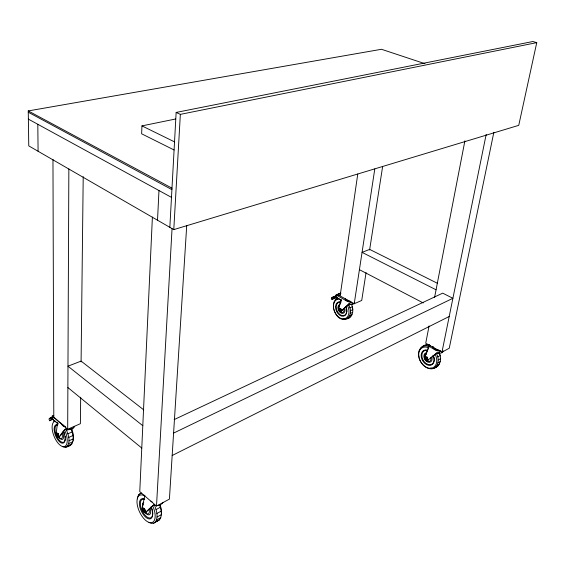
<?xml version="1.0" encoding="UTF-8"?>
<svg xmlns="http://www.w3.org/2000/svg" width="565" height="565" viewBox="0 0 565 565"><rect width="100%" height="100%" fill="white"/><g stroke="black" fill="none" stroke-linecap="round" stroke-linejoin="round"><path stroke-width="0.85" d="M80.682 397.23L80.378 423.693L67.687 429.252L68.852 168.963M81.085 361.939L83.21 176.654M334.925 312.297C340.985 325.934 355.54 317.777 348.796 305.107L350.674 304.288M346.705 318.999C353.365 317.452 354.064 309.154 351.296 304.012M175.637 118.996L141.942 125.889L141.638 133.799L174.084 149.979M152.395 217.066L139.767 491.607L156.498 506.078L169.415 499.114L186.718 225.583M157.522 220.223L158.97 190.539M169.839 227.328L176.146 112.435L532.873 41.52L536.75 42.636L518.748 125.338L173.787 229.609L28.766 145.883L28.25 110.924L381.467 49.282L424.979 63.697M156.498 506.078L172.043 228.719M173.787 229.609L180.348 114.37L176.146 112.435M418.552 354.552C417.881 348.711 423.835 343.944 429.344 344.65M429.661 368.712C437.755 370.308 440.184 359.446 436.59 353.909L438.426 352.927A4.923 2.479 12.4 0 0 439.648 352.963M433.673 368.444C440.516 366.516 442.296 358.33 439.033 352.595M62.779 446.753L64.777 447.353L66.501 447.007C71.324 442.197 68.231 434.167 65.886 428.8M66.501 447.007C75.724 445.467 73.549 434.4 70.794 428.319M63.153 431.547L62.178 433.553L59.106 437.035A2.768 1.243 68.2 0 1 57.178 436.279A2.768 1.243 68.2 0 1 56.267 432.847L57.425 423.446L51.923 418.672L52.241 415.995L53.781 415.346M57.743 424.929L57.955 423.22L56.733 422.161M337.806 295.813L338.004 294.443L340.321 293.2M357.772 173.992L340.123 295.954L354.22 303.737L361.72 300.453L366.064 272.62M354.22 303.737L374.786 168.949M345.964 300.453L346.034 300.043M369.595 250.005L382.639 166.513M137.373 498.916L137.613 497.461M149.005 522.463L151.462 523.352L153.638 523.225L155.368 522.067C158.638 517.067 156.576 510.654 154.612 505.555M153.638 523.225L159.627 519.715C162.593 515.287 161.202 509.489 159.485 504.842M57.439 435.615C58.802 437.465 58.972 433.885 57.821 433.906A1.582 0.706 68.2 0 0 56.648 434.231A1.582 0.706 68.2 0 0 58.082 436.272A1.582 0.706 68.2 0 0 57.835 433.885A4.901 1.914 -35.8 0 0 57.213 435.721L57.446 435.601A1.554 0.699 68.2 0 1 56.881 434.16M429.075 325.92L425.728 343.216L441.957 352.179L449.253 348.245L493.859 132.288M434.57 297.515L464.903 140.805M150.043 508.14L145.664 512.42A3.072 1.476 65.1 0 1 143.298 511.367A3.072 1.476 65.1 0 1 142.352 507.652L144.838 495.159M441.957 352.179L486.19 134.364M143.927 511.021C145.431 512.314 145.353 509.566 144.52 508.888A1.723 0.826 65.1 0 0 143.263 508.274A1.723 0.826 65.1 0 0 143.242 509.927M335.476 297.134L341.373 300.107L335.476 297.134L336.161 294.881L340.639 293.002M335.794 296.999L336.366 295.135M345.483 307.028L341.295 311.174A2.133 1.462 66.2 0 1 339.226 310.849A2.133 1.462 66.2 0 1 338.626 308.158L341.062 300.241M341.373 300.107L338.626 308.158M57.743 434.711L58.054 433.807M426.999 360.209A2.317 1.667 60.4 0 0 428.277 359.933L427.966 360.103A2.317 1.667 60.4 0 1 425.551 359.644A2.317 1.667 60.4 0 1 424.944 356.776L428.955 346.211L430.41 345.448M57.016 433.468L56.691 433.652A4.831 3.92 11.5 0 0 58.343 435.975L58.569 435.876M340.702 310.362A3.687 2.366 29.5 0 1 339.134 308.695L339.268 308.638A1.201 0.819 66.2 0 0 339.607 310.263L340.843 310.305L340.37 308.73A1.215 0.833 66.2 0 0 339.134 308.695A1.201 0.819 66.2 0 0 339.466 310.319A1.215 0.833 66.2 0 0 340.709 310.362L340.843 310.305A1.201 0.819 66.2 0 0 340.483 308.652L339.466 310.326A3.616 1.194 -43.1 0 1 340.37 308.73A1.215 0.833 66.2 0 0 339.141 308.667M431.865 357.038L437.162 352.744L427.966 360.103M143.178 508.542L142.896 508.592A1.723 0.826 65.1 0 0 143.432 510.831L143.672 510.689A1.723 0.826 65.1 0 1 143.432 510.336M144.513 508.91L144.287 509.016A5.332 1.575 -38.2 0 0 143.432 510.838A1.752 0.84 65.1 0 0 144.838 511.247L145.064 511.134M137.726 496.727L138.842 494.573L140.523 493.337M340.815 308.554L340.836 308.843A0.946 0.65 66.2 0 1 340.963 309.048M336.91 298.497C333.696 300.446 332.926 304.69 333.661 308.137M346.119 306.435L349.001 303.843A4.527 2.175 8.9 0 0 350.173 304.019M426.01 359.043L426.024 359.029A1.3 0.932 60.4 0 1 425.678 357.313A1.3 0.932 60.4 0 1 427.112 357.412L427.458 359.156L425.883 359.121A3.884 0.939 -43.5 0 1 426.999 357.49L426.568 358.231L427.331 359.227A4.011 2.521 34.3 0 1 425.544 357.384L425.728 357.363M427.317 357.433L427.359 357.207A1.285 0.925 60.4 0 0 427.105 357.024M150.438 507.829L153.899 504.792L145.664 512.42M427.712 359.043L427.578 357.447M59.106 437.035L62.616 432.112L65.498 429.118A6.024 3.595 -3.4 0 0 66.995 429.365M73.669 427.26L71.635 429.4M63.76 430.805L65.498 429.118M53.548 421.313L54.41 420.424M341.295 311.174L349.001 303.843M351.811 304.358L352.694 303.56M335.716 296.251L332.128 297.699L335.857 296.124M52.637 416.914L49.897 418.404L52.234 417.415M424.068 345.865L425.353 345.01M155.368 522.067L159.627 519.715M435.636 367.208L438.073 365.866M430.481 368.295L431.088 367.956M156.547 519.948L160.813 517.604M437.112 365.287L439.542 363.945M157.077 517.024L161.343 514.68M437.981 362.815L440.418 361.48M156.915 513.472L161.195 511.141M438.193 359.962L440.629 358.634M156.074 509.559L160.361 507.236M437.72 356.925L440.156 355.597M338.619 295.728L340.165 294.902M142.352 507.652L142.888 507.363M424.944 356.776L429.11 346.444L430.601 345.667M422.902 346.288L425.205 345.759L427.733 346.013L429.57 345.053M138.842 494.573L141.688 493.09M420.967 347.574L423.425 346.296M425.205 345.759L427.656 344.481M348.202 305.411L348.796 305.107M172.177 455.503L449.203 316.485M173.589 433.101L452.897 298.306L442.692 293.15L174.147 419.597M68.697 443.617L72.885 441.724M348.344 317.735L350.844 316.619M344.735 319.557L347.221 318.434M67.842 445.736L72.023 443.85M65.469 447.042L68.944 445.467M69.001 440.785L73.196 438.906M349.551 315.856L352.044 314.733M342.574 319.373L343.817 318.815M343.866 318.935L344.488 318.653M350.222 313.476L352.722 312.36M68.725 437.437L72.934 435.566M350.321 310.764L352.821 309.655M349.834 307.911L352.334 306.809M67.899 433.814L72.115 431.957M66.578 430.163L67.984 429.548M56.267 432.847L56.797 432.62A2.768 1.243 68.2 0 0 56.797 433.772M57.425 423.446L57.955 423.22M51.923 418.672L52.453 418.446M52.368 417.464A19.111 8.581 68.2 0 0 48.964 419.039L49.685 420.713L53.35 419.159M335.299 299.789L337.185 298.991M50.666 417.796L52.602 417.09M334.996 296.667L331.344 298.214L331.952 299.485L336.337 297.628M338.004 294.443L340.942 293.2M333.06 297.084L336.789 295.509M332.58 297.367L335.568 296.109M51.083 417.57L52.467 417.217M347.885 318.25L349.198 317.876M434.549 367.42L436.102 367.102M180.348 114.37L536.75 42.636M69.523 445.354L70.681 445.121M156.434 520.965L157.882 520.874M348.866 304.048L348.902 304.062A5.007 2.408 8.9 0 0 354.771 302.854M437.063 352.991L437.098 353.005A5.445 2.747 12.4 0 0 443.038 350.78M65.222 426.949L62.623 425.678L61.663 424.153L52.241 415.995M65.173 429.457L65.215 429.471A6.66 3.976 -3.4 0 0 74.707 426.314M153.588 505.216L153.638 505.237A7.168 4.859 -0.2 0 0 162.988 502.483M427.733 346.013L429.019 346.536M428.821 368.613C423.898 367.059 420.409 362.61 419.011 357.772M141.942 125.889L174.529 141.864M437.275 283.213L369.687 249.405L362.059 252.364L436.067 289.796M359.418 269.667L423.242 302.946M28.25 110.924L171.986 188.166M28.271 112.223L171.908 189.628M28.37 119.13L171.485 197.376M337.912 295.078L338.852 295.601M336.161 294.881L346.91 301.145L349.219 301.985A5.014 2.401 8.8 0 0 351.797 302.219M428.955 346.211L434.951 349.869L437.536 350.83A5.452 2.733 12.4 0 0 440.297 351.07M150.799 501.07L152.14 501.96M143.736 409.865L81.099 361.106L67.969 366.191L142.797 425.692M67.878 387.548L141.773 448.059M67.687 429.252L53.788 417.231L52.962 159.337M144.026 511.099L145.092 511.05L144.442 508.811M340.052 309.472L340.836 310.298M427.055 357.37C428.44 358.259 426.985 360.491 425.904 358.895M57.983 433.736L58.506 436.018L57.333 435.431M434.019 348.266L434.082 348.4A4.527 2.274 12.4 0 0 436.519 350.039L437.642 350.371A4.527 2.274 12.4 0 0 438.814 350.554M346.253 299.775L346.296 299.888A4.16 1.992 8.8 0 0 348.365 301.307L349.389 301.597A4.16 1.992 8.8 0 0 350.462 301.767M333.908 309.542L334.671 311.605M418.531 354.785L418.891 357.024M37.806 124.293L38.088 151.265M341.613 311.04A2.133 1.462 66.2 0 1 339.092 310.023M353.923 303.25A4.527 2.175 8.9 0 1 352.383 303.921M346.825 300.008A4.16 1.992 8.8 0 1 346.359 299.478M331.344 298.214A14.747 10.085 66.1 0 1 335.935 296.364M331.952 299.485A14.909 10.191 66.1 0 1 337.722 297.699M347.574 305.686A10.424 7.147 66.1 0 1 345.173 318.639A10.424 7.147 66.1 0 1 334.212 310.658A10.424 7.147 66.1 0 1 338.477 299.062M344.382 307.367A4.739 3.249 66.1 0 1 343.541 313.137A4.739 3.249 66.1 0 1 338.612 310.376A4.739 3.249 66.1 0 1 339.445 304.599M352.285 306.604A10.389 7.154 66.1 0 1 352.638 308.349M343.866 308.744A3.828 2.627 66.1 0 1 342.404 312.629A3.828 2.627 66.1 0 1 338.718 309.924A3.828 2.627 66.1 0 1 339.53 305.566M345.822 306.597A7.585 5.198 66.1 0 1 343.626 316.146A7.585 5.198 66.1 0 1 335.751 308.942A7.585 5.198 66.1 0 1 340.653 301.872M345.844 306.611A7.105 4.873 66.1 0 1 343.788 315.567A7.105 4.873 66.1 0 1 336.401 308.808A7.105 4.873 66.1 0 1 340.999 302.183M350.639 301.35A5.014 2.401 8.8 0 1 345.377 298.447M350.582 301.767A5.014 2.401 8.8 0 1 345.314 298.864M144.287 508.966A1.752 0.84 65.1 0 1 144.838 511.247A5.212 4.485 23.8 0 1 142.896 508.592A1.723 0.826 65.1 0 1 144.273 508.994M146.201 512.13A3.072 1.476 65.1 0 1 145.021 512.222M144.534 511.876A3.072 1.476 65.1 0 1 144.061 511.374M152.903 506.36A14.987 7.232 65.1 0 1 150.855 522.752A14.987 7.232 65.1 0 1 137.627 506.523A14.987 7.232 65.1 0 1 144.195 495.675M150.255 509.079A6.808 3.284 65.1 0 1 149.654 514.574A6.808 3.284 65.1 0 1 145.212 512.596M142.493 506.388A6.808 3.284 65.1 0 1 143.8 502.313M160.199 505.089A14.902 7.267 65 0 1 160.665 506.551M160.863 507.278A14.902 7.267 65 0 1 161.399 514.786M151.003 507.038A10.897 5.255 65.1 0 1 149.506 518.952A10.897 5.255 65.1 0 1 139.887 507.13A10.897 5.255 65.1 0 1 144.682 499.269M151.222 506.861A10.212 4.93 65.1 0 1 150.262 517.985A10.212 4.93 65.1 0 1 141.285 508.599A10.212 4.93 65.1 0 1 143.771 499.072M149.012 509.277A5.509 2.655 65.1 0 1 148.524 513.719A5.509 2.655 65.1 0 1 144.937 512.123M142.677 505.915A5.509 2.655 65.1 0 1 143.22 504.213M426.519 360.011A2.317 1.667 60.4 0 1 426.067 359.679M425.148 358.168A2.317 1.667 60.4 0 1 425.092 357.073M435.283 354.53A11.321 8.143 60.3 0 1 430.827 368.274A11.321 8.143 60.3 0 1 418.771 355.95A11.321 8.143 60.3 0 1 428.743 347.842M431.879 357.341A5.142 3.701 60.3 0 1 429.266 362.342A5.142 3.701 60.3 0 1 424.089 357.702A5.142 3.701 60.3 0 1 426.688 352.687M439.252 353.231A11.272 8.143 60.2 0 1 439.768 354.615M430.827 357.546A4.16 2.995 60.3 0 1 428.715 361.593A4.16 2.995 60.3 0 1 424.534 357.836A4.16 2.995 60.3 0 1 426.632 353.789M433.193 355.392A8.235 5.918 60.3 0 1 430.304 365.343A8.235 5.918 60.3 0 1 421.32 357.313A8.235 5.918 60.3 0 1 427.295 350.131M433.15 355.371A7.719 5.551 60.3 0 1 430.438 364.7A7.719 5.551 60.3 0 1 422.02 357.172A7.719 5.551 60.3 0 1 427.627 350.434M439.118 350.173A5.452 2.733 12.4 0 1 433.044 346.825M440.382 350.632A5.452 2.733 12.4 0 1 435.05 349.438A5.452 2.733 12.4 0 1 432.945 346.529M56.924 433.532A1.554 0.699 68.2 0 1 58.04 433.793M59.636 436.809A2.768 1.243 68.2 0 1 58.689 437.013M70.117 429.125A6.024 3.595 -3.4 0 1 68.57 429.365M49.685 420.713A19.33 8.673 68.1 0 1 53.619 419.202M64.269 429.301A13.525 6.095 68.2 0 1 65.053 446.308A13.525 6.095 68.2 0 1 53.696 435.368A13.525 6.095 68.2 0 1 55.822 421.165M71.614 428.786A13.454 6.137 68.1 0 1 73.252 440.41M63.534 431.738A9.838 4.435 68.2 0 1 63.195 443.094A9.838 4.435 68.2 0 1 55.144 434.549A9.838 4.435 68.2 0 1 56.853 424.647M65.307 438.885A9.217 4.16 68.2 0 1 57.39 437.529A9.217 4.16 68.2 0 1 57.552 425M63.817 431.646A9.217 4.16 68.2 0 1 64.636 433.92M65.159 436.173A9.217 4.16 68.2 0 1 65.307 437.593M62.03 434.061A4.965 2.239 68.2 0 1 61.825 438.32A4.965 2.239 68.2 0 1 58.894 437.162M62.581 432.331A6.144 2.776 68.2 0 1 63.125 438.793A6.144 2.776 68.2 0 1 59.24 437.677M63.774 425.403A6.674 3.962 -3.3 0 1 62.63 424.661M65.222 426.441A6.674 3.962 -3.3 0 1 61.536 423.256M340.956 309.712L340.377 310.616L339.509 310.129A1.187 0.812 66.2 0 1 339.268 308.751L339.396 308.554A1.187 0.812 66.2 0 1 340.441 308.631L340.956 309.698M425.396 357.892A1.321 0.946 60.4 0 0 426.928 359.51A1.321 0.946 60.4 0 0 427.013 357.476A1.321 0.946 60.4 0 0 425.396 357.892"/></g></svg>
